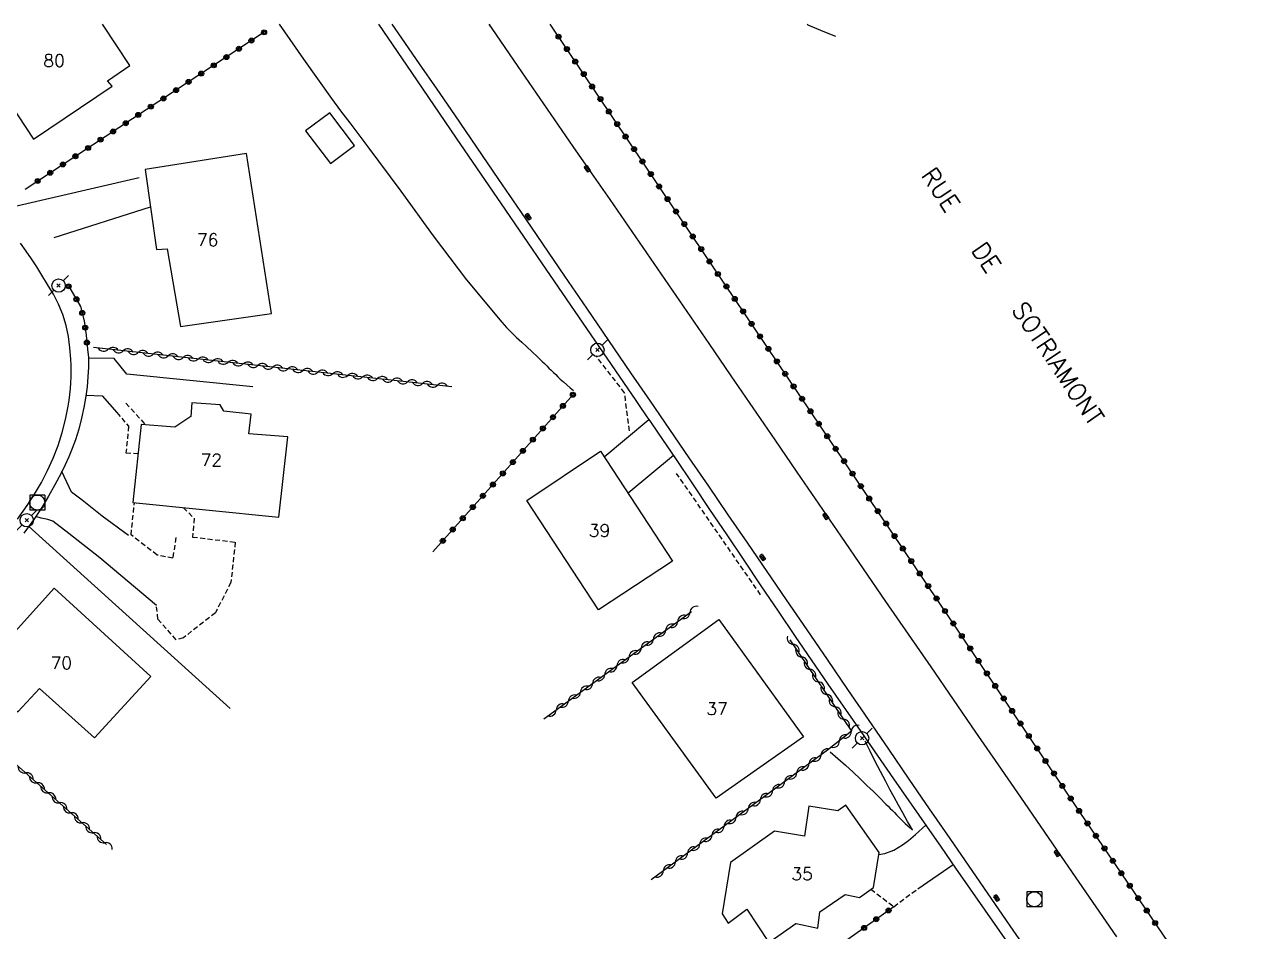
# Model space of a CAD drawing. Header units: millimetres. Extents: x 146000 to 147001, y 143000 to 144000.
# Drawn here: x 146685.8 to 146806.9, y 143909.6 to 144000 of the extents above; entities that cross this region are included whole.
import ezdxf
from ezdxf.enums import TextEntityAlignment as Align

# ---------------------------------------------------------------- set-up
doc = ezdxf.new("R2010")
doc.units = ezdxf.units.MM
doc.linetypes.add('DASHED', pattern=[0.75, 0.5, -0.25])
doc.layers.get('0').update_dxf_attribs({"linetype": 'CONTINUOUS'})
for name, color, linetype in [('W0008', 7, 'CONTINUOUS'), ('W0014', 7, 'CONTINUOUS'), ('W0017', 7, 'CONTINUOUS'), ('W0101', 7, 'CONTINUOUS'), ('W0104', 1, 'CONTINUOUS'), ('W0112', 1, 'DASHED'), ('W0211', 2, 'CONTINUOUS'), ('W0214', 2, 'CONTINUOUS'), ('W0310', 3, 'CONTINUOUS'), ('W0322', 7, 'CONTINUOUS'), ('W0323', 7, 'CONTINUOUS'), ('W0330', 7, 'CONTINUOUS'), ('W0401', 7, 'CONTINUOUS'), ('W0420', 7, 'CONTINUOUS'), ('W0473', 7, 'CONTINUOUS'), ('W0989', 7, 'CONTINUOUS'), ('W0991', 7, 'CONTINUOUS')]:
    doc.layers.add(name, color=color, linetype=linetype)
doc.styles.get("Standard").update_dxf_attribs({"font": 'romans.shx', "width": 0.85})

# ---------------------------------------------------------------- blocks, each defined once
blk = doc.blocks.new('T401')
for p, q in [((-0.3, 0.3), (0, 0.3)), ((-0.3, -0.25), (-0.3, 0.3)), ((-0.3, 0.15), (0, 0.15)), ((-0.3, 0), (0, 0)), ((0, 0.3), (0, -0.25)), ((-0.3, -0.15), (0, -0.15)), ((-0.3, -0.25), (-0.3, -0.3)), ((-0.3, -0.3), (0, -0.3)), ((0, -0.3), (0, -0.25))]:
    blk.add_line(p, q)
blk = doc.blocks.new('T420')
for p, q in [((0.75, 0.75), (-0.75, 0.75)), ((-0.75, 0.75), (-0.75, -0.75)), ((0.75, 0.75), (0.75, -0.75)), ((0.75, -0.75), (-0.75, -0.75))]:
    blk.add_line(p, q)
blk.add_ellipse((0, 0), major_axis=(-0.53, 0.53), ratio=1, start_param=3.926991, end_param=10.210176)
blk = doc.blocks.new('T473')
for p, q in [((-0.166667, 0.166667), (0.166667, -0.166667)), ((-0.166667, -0.166667), (0.166667, 0.166667)), ((0.500001, 0.500001), (1.000002, 1.000002)), ((-1.000002, -1.000002), (-0.500001, -0.500001))]:
    blk.add_line(p, q)
blk.add_ellipse((0, 0), major_axis=(0.471405, 0.471405), ratio=1, start_param=5.4977871438, end_param=11.780972451)
blk = doc.blocks.new('t323o')
at = {"color": 0, "linetype": 'Continuous'}
for radius in [0.25, 0.15]:
    blk.add_circle((0, 0), radius, dxfattribs=at)
blk = doc.blocks.new('t310o')
at = {"color": 0, "linetype": 'Continuous'}
for centre, start, end in [((-0.5, 0.38), 216.8699, 323.1304), ((0.5, -0.37), 36.8699, 143.1303)]:
    blk.add_arc(centre, 0.625, start, end, dxfattribs=at)
blk = doc.blocks.new('t322o')
at = {"color": 0, "linetype": 'Continuous'}
for radius in [0.25, 0.15]:
    blk.add_circle((0, 0), radius, dxfattribs=at)

msp = doc.modelspace()

# ---------------------------------------------------------------- linework, layer by layer
at = {"layer": 'W0008'}
msp.add_lwpolyline([(146732.07, 144000), (146732.37, 143999.57), (146734.96, 143995.8), (146736.79, 143993.14), (146738.62, 143990.49), (146740.46, 143987.83), (146742.3, 143985.18), (146744.13, 143982.53), (146745.97, 143979.88), (146747.8, 143977.22), (146749.63, 143974.57), (146751.83, 143971.37), (146754.02, 143968.17), (146756.21, 143964.97), (146758.4, 143961.77), (146760.59, 143958.57), (146762.77, 143955.37), (146764.96, 143952.17), (146767.16, 143948.98), (146769.39, 143945.72), (146771.63, 143942.47), (146773.88, 143939.21), (146776.12, 143935.96), (146778.36, 143932.71), (146780.6, 143929.46), (146782.84, 143926.2), (146785.08, 143922.95), (146789.86, 143915.99), (146794.63, 143909.03)], dxfattribs=at)
at = {"layer": 'W0014'}
for points in [[(146721.09, 144000), (146724.37, 143995.2), (146728.84, 143988.66), (146733.31, 143982.12), (146737.78, 143975.58), (146742.25, 143969.04), (146746.73, 143962.5), (146747, 143962.1), (146747.28, 143961.69), (146747.56, 143961.28), (146747.84, 143960.88), (146748.12, 143960.47), (146748.4, 143960.07), (146748.68, 143959.66), (146748.96, 143959.25), (146750.68, 143956.72), (146752.38, 143954.19), (146754.09, 143951.65), (146755.79, 143949.11), (146757.49, 143946.58), (146759.2, 143944.04), (146760.91, 143941.51), (146762.63, 143938.98), (146765.88, 143934.24), (146769.15, 143929.52), (146772.42, 143924.79), (146775.7, 143920.07), (146777.15, 143917.98), (146778.61, 143915.88), (146780.07, 143913.79), (146781.53, 143911.7), (146782.99, 143909.61), (146784.45, 143907.51)], [(146722.43, 144000), (146723.38, 143998.62), (146725.14, 143996.07), (146726.89, 143993.52), (146728.65, 143990.96), (146730.85, 143987.75), (146733.05, 143984.54), (146735.24, 143981.33), (146737.44, 143978.12), (146739.63, 143974.9), (146741.82, 143971.69), (146744.02, 143968.48), (146746.21, 143965.27), (146748.15, 143962.44), (146750.09, 143959.61), (146752.03, 143956.78), (146753.97, 143953.95), (146755.92, 143951.12), (146757.86, 143948.29), (146759.8, 143945.46), (146761.73, 143942.63), (146763.77, 143939.65), (146765.81, 143936.68), (146767.84, 143933.7), (146769.88, 143930.72), (146771.91, 143927.75), (146773.95, 143924.77), (146775.98, 143921.8), (146778.02, 143918.83), (146781.01, 143914.49), (146784, 143910.15), (146786.99, 143905.82)], [(146685.12, 143950.66), (146686.08, 143952.03), (146686.81, 143953.16), (146687.49, 143954.33), (146688.11, 143955.53), (146688.67, 143956.76), (146689.15, 143958.02), (146689.56, 143959.31), (146689.91, 143960.61), (146690.17, 143961.94), (146690.26, 143962.52), (146690.34, 143963.1), (146690.4, 143963.69), (146690.44, 143964.27), (146690.46, 143964.86), (146690.47, 143965.45), (146690.46, 143966.03), (146690.44, 143966.62), (146690.34, 143967.75), (146690.19, 143968.88), (146689.96, 143969.99), (146689.63, 143971.08), (146689.21, 143972.12), (146688.69, 143973.11), (146688.11, 143974.06), (146687.53, 143975.01), (146687.03, 143975.82), (146686.5, 143976.61), (146685.96, 143977.39), (146685.41, 143978.17)], [(146692.18, 143966.78), (146692.18, 143965.81), (146692.13, 143964.85), (146692.05, 143963.88), (146691.92, 143962.92), (146691.73, 143961.82), (146691.49, 143960.73), (146691.21, 143959.65), (146690.88, 143958.58), (146690.57, 143957.73), (146690.23, 143956.9), (146689.85, 143956.08), (146689.45, 143955.27), (146688.84, 143954.11), (146688.2, 143952.97), (146687.52, 143951.84), (146686.79, 143950.75), (146685.73, 143949.28)]]:
    msp.add_lwpolyline(points, dxfattribs=at)
at = {"layer": 'W0017'}
for points in [[(146732.22, 143999.79), (146732.17, 144000)], [(146684.74, 143981.83), (146697.23, 143984.74)], [(146688.75, 143978.75), (146698.36, 143981.82)], [(146694.74, 143966.68), (146692.18, 143966.71)], [(146696.01, 143965.13), (146694.75, 143966.68)], [(146708.57, 143963.88), (146696.01, 143965.13)], [(146691.93, 143963.04), (146693.55, 143962.97), (146695, 143961.29)], [(146743.59, 143956.89), (146748.02, 143960.62)], [(146750.48, 143957.02), (146745.96, 143953.27)], [(146690.5, 143953.37), (146689.52, 143955.41)], [(146696.16, 143949.05), (146693.56, 143950.96), (146691.54, 143952.58), (146690.49, 143953.36)], [(146698.96, 143942.06), (146693.33, 143946.82), (146690.24, 143949.25), (146688.62, 143950.48), (146688.14, 143950.63), (146687.46, 143950.76), (146686.94, 143950.95)], [(146770.95, 143917.26), (146771.54, 143917.35), (146772.46, 143917.67), (146773.3, 143918.21), (146773.91, 143918.65), (146774.6, 143919.23), (146775.63, 143920.17)], [(146774.83, 143913.83), (146778.37, 143916.25)]]:
    msp.add_lwpolyline(points, dxfattribs=at)
at = {"layer": 'W0101'}
for points in [[(146683.82, 144000), (146680.56, 143997.84), (146686.71, 143988.54), (146694.54, 143993.84)], [(146694.54, 143993.84), (146694.09, 143994.36), (146696.31, 143995.91), (146693.58, 144000)]]:
    msp.add_lwpolyline(points, dxfattribs=at)
for points in [[(146710.43, 143971.19), (146707.95, 143987.13), (146697.82, 143985.53), (146698.98, 143977.55), (146700.02, 143977.61), (146701.34, 143969.89)], [(146702.48, 143962.27), (146702.39, 143960.92), (146700.8, 143959.85), (146697.43, 143960.11), (146696.61, 143952.32), (146711.16, 143950.87), (146712.05, 143958.87), (146708.17, 143959.18), (146708.39, 143961.13), (146705.67, 143961.43), (146705.3, 143962.07)], [(146743.22, 143957.45), (146750.4, 143946.49), (146743.02, 143941.64), (146735.86, 143952.52)], [(146688.78, 143943.8), (146681.01, 143935.21), (146682.34, 143934.03), (146680.92, 143932.45), (146682.88, 143930.71), (146684.28, 143932.2), (146685.15, 143931.46), (146687.3, 143933.79), (146692.79, 143928.88), (146698.41, 143934.98)], [(146755.02, 143940.68), (146763.44, 143928.99), (146754.73, 143922.88), (146746.36, 143934.39)], [(146767.65, 143922.18), (146766.88, 143921.6), (146763.97, 143922.06), (146763.54, 143919.08), (146760.56, 143919.56), (146756.16, 143916.44), (146755.34, 143911.33), (146755.93, 143910.4), (146757.79, 143911.8), (146759.99, 143908.47), (146762.69, 143910.36), (146762.7, 143910.37), (146764.88, 143909.9), (146765.09, 143911.52), (146767.61, 143913.25), (146769.03, 143912.98), (146770.43, 143913.97), (146770.98, 143917.45)]]:
    msp.add_lwpolyline(points, close=True, dxfattribs=at)
at = {"layer": 'W0104'}
msp.add_lwpolyline([(146713.83, 143989.37), (146716.29, 143986.11), (146718.69, 143987.92), (146716.23, 143991.18)], close=True, dxfattribs=at)
at = {"layer": 'W0112'}
for points in [[(146746.09, 143959.48), (146745.62, 143963.26), (146742.75, 143966.97)], [(146695.92, 143962.23), (146697.87, 143960.08)], [(146695, 143961.29), (146696.18, 143959.94), (146695.92, 143957.29), (146697.13, 143957.23)], [(146759.17, 143943.14), (146750.8, 143955.23)], [(146700.89, 143948.84), (146700.59, 143946.79), (146699.02, 143947.1), (146696.43, 143949.1), (146696.76, 143952.31)], [(146701.64, 143951.82), (146702.72, 143950.76), (146702.56, 143948.89), (146706.81, 143948.39), (146706.38, 143944.36), (146704.83, 143941.34), (146701.64, 143938.85), (146700.93, 143938.66), (146699.11, 143940.71), (146698.96, 143942.06)], [(146770.17, 143913.79), (146772.46, 143912.05), (146774.83, 143913.83)]]:
    msp.add_lwpolyline(points, dxfattribs=at)
at = {"layer": 'W0211'}
for points in [[(146711.19, 144000), (146712.24, 143998.5), (146713.62, 143996.52), (146715.01, 143994.55), (146716.42, 143992.6), (146717.31, 143991.39), (146718.22, 143990.19), (146719.13, 143988.99), (146720.04, 143987.79), (146723.31, 143983.38), (146726.54, 143978.92), (146729.86, 143974.53), (146733.39, 143970.3), (146733.86, 143969.78), (146734.35, 143969.28), (146734.85, 143968.79), (146735.36, 143968.31), (146735.87, 143967.84), (146736.39, 143967.36), (146736.9, 143966.89), (146737.4, 143966.4), (146737.63, 143966.18), (146737.85, 143965.96), (146738.07, 143965.74), (146738.3, 143965.52), (146738.52, 143965.3), (146738.75, 143965.08), (146738.97, 143964.86), (146739.2, 143964.64), (146739.52, 143964.35), (146739.85, 143964.06), (146740.18, 143963.77), (146740.51, 143963.49)], [(146766.09, 143927.49), (146766.86, 143926.82), (146767.63, 143926.14), (146768.38, 143925.45), (146769.13, 143924.76), (146769.77, 143924.14), (146770.41, 143923.52), (146771.04, 143922.9), (146771.66, 143922.27), (146771.88, 143922.06), (146772.09, 143921.85), (146772.3, 143921.63), (146772.51, 143921.42), (146772.72, 143921.2), (146772.93, 143920.99), (146773.14, 143920.78), (146773.36, 143920.57), (146773.59, 143920.35), (146773.83, 143920.12), (146774.07, 143919.91), (146774.32, 143919.69)]]:
    msp.add_lwpolyline(points, dxfattribs=at)
at = {"layer": 'W0214'}
for points in [[(146763.81, 144000), (146763.89, 143999.96), (146765.37, 143999.3), (146766.63, 143998.81)], [(146774.32, 143919.7), (146774.07, 143920.12), (146773.82, 143920.55), (146773.58, 143920.98), (146773.34, 143921.41), (146772.91, 143922.18), (146772.48, 143922.96), (146772.06, 143923.73), (146771.64, 143924.52), (146771.12, 143925.52), (146770.6, 143926.53), (146770.09, 143927.54), (146769.59, 143928.55)]]:
    msp.add_lwpolyline(points, dxfattribs=at)
at = {"layer": 'W0310'}
for points in [[(146728.4, 143963.88), (146692.67, 143967.78)], [(146737.58, 143930.77), (146752.27, 143941.47)], [(146762.1, 143938.66), (146768.24, 143929.53), (146765.84, 143927.64)], [(146679.18, 143931.34), (146693.99, 143918.24)], [(146765.84, 143927.64), (146748.27, 143914.73)]]:
    msp.add_lwpolyline(points, dxfattribs=at)
at = {"layer": 'W0322'}
msp.add_lwpolyline([(146806.92, 143898.01), (146791.02, 143921.42), (146779.24, 143939), (146765.2, 143959.85), (146752.31, 143978.99), (146738.21, 144000)], dxfattribs=at)
at = {"layer": 'W0323'}
for points in [[(146709.91, 143999.35), (146685.87, 143983.55)], [(146690.18, 143973.93), (146691.4, 143971.88), (146691.77, 143970.45), (146691.96, 143969), (146692.09, 143967.63), (146692.18, 143966.78)], [(146740.53, 143963.15), (146726.5, 143947.41)], [(146772.46, 143912.05), (146757.25, 143901.25)]]:
    msp.add_lwpolyline(points, dxfattribs=at)
at = {"layer": 'W0330'}
msp.add_lwpolyline([(146686.22, 143949.96), (146706.31, 143931.79)], dxfattribs=at)

# ---------------------------------------------------------------- block references
at = {"layer": 'W0310'}
for p, rotation in [((146694.16, 143967.61), 173.7791552190453), ((146695.65, 143967.45), 173.7791552190453), ((146697.14, 143967.29), 173.7791552190453), ((146698.63, 143967.13), 173.7791552190453), ((146700.12, 143966.96), 173.7791552190453), ((146701.62, 143966.8), 173.7791552190453), ((146703.11, 143966.64), 173.7791552190453), ((146704.6, 143966.48), 173.7791552190453), ((146706.09, 143966.31), 173.7791552190453), ((146707.58, 143966.15), 173.7791552190453), ((146709.07, 143965.99), 173.7791552190453), ((146710.56, 143965.83), 173.7791552190453), ((146712.05, 143965.66), 173.7791552190453), ((146713.54, 143965.5), 173.7791552190453), ((146715.04, 143965.34), 173.7791552190453), ((146716.53, 143965.18), 173.7791552190453), ((146718.02, 143965.01), 173.7791552190453), ((146719.51, 143964.85), 173.7791552190453), ((146721, 143964.69), 173.7791552190453), ((146722.49, 143964.53), 173.7791552190453), ((146723.98, 143964.36), 173.7791552190453), ((146725.47, 143964.2), 173.7791552190453), ((146726.96, 143964.04), 173.7791552190453), ((146752.13, 143941.37), 36.07378129790062), ((146750.92, 143940.48), 36.07378129790062), ((146749.71, 143939.6), 36.07378129790062), ((146747.28, 143937.83), 36.07378129790062), ((146748.49, 143938.72), 36.07378129790062), ((146762.41, 143938.19), 303.9788906851292), ((146746.07, 143936.95), 36.07378129790062), ((146763.25, 143936.94), 303.9788906851292), ((146743.64, 143935.18), 36.07378129790062), ((146744.86, 143936.07), 36.07378129790062), ((146764.09, 143935.7), 303.9788906851292), ((146742.43, 143934.3), 36.07378129790062), ((146764.93, 143934.46), 303.9788906851292), ((146741.22, 143933.42), 36.07378129790062), ((146765.76, 143933.21), 303.9788906851292), ((146738.8, 143931.65), 36.07378129790062), ((146740.01, 143932.53), 36.07378129790062), ((146766.6, 143931.97), 303.9788906851292), ((146767.44, 143930.73), 303.9788906851292), ((146768.2, 143929.49), 218.2097741529459), ((146767.02, 143928.57), 218.2097741529459), ((146765.19, 143927.16), 216.2950992501991), ((146685.92, 143925.38), 318.5111209489429), ((146763.98, 143926.28), 216.2950992501991), ((146687.04, 143924.39), 318.5111209489429), ((146761.56, 143924.5), 216.2950992501991), ((146762.77, 143925.39), 216.2950992501991), ((146688.17, 143923.39), 318.5111209489429), ((146760.36, 143923.61), 216.2950992501991), ((146689.29, 143922.4), 318.5111209489429), ((146757.94, 143921.84), 216.2950992501991), ((146759.15, 143922.72), 216.2950992501991), ((146690.42, 143921.4), 318.5111209489429), ((146756.73, 143920.95), 216.2950992501991), ((146691.54, 143920.41), 318.5111209489429), ((146692.66, 143919.42), 318.5111209489429), ((146755.52, 143920.06), 216.2950992501991), ((146693.79, 143918.42), 318.5111209489429), ((146753.1, 143918.28), 216.2950992501991), ((146754.31, 143919.17), 216.2950992501991), ((146751.89, 143917.4), 216.2950992501991), ((146750.68, 143916.51), 216.2950992501991), ((146749.47, 143915.62), 216.2950992501991)]:
    msp.add_blockref('t310o', p, dxfattribs=dict(at, rotation=rotation))
at = {"layer": 'W0322'}
for p, rotation in [((146739.03, 143998.77), 123.8748955502135), ((146739.87, 143997.53), 123.8748955502135), ((146740.7, 143996.28), 123.8748955502135), ((146741.54, 143995.04), 123.8748955502135), ((146742.38, 143993.79), 123.8748955502135), ((146743.21, 143992.55), 123.8748955502135), ((146744.05, 143991.3), 123.8748955502135), ((146744.88, 143990.06), 123.8748955502135), ((146745.72, 143988.81), 123.8748955502135), ((146746.56, 143987.56), 123.8748955502135), ((146747.39, 143986.32), 123.8748955502135), ((146748.23, 143985.07), 123.8748955502135), ((146749.06, 143983.83), 123.8748955502135), ((146749.9, 143982.58), 123.8748955502135), ((146750.74, 143981.34), 123.8748955502135), ((146751.57, 143980.09), 123.8748955502135), ((146752.41, 143978.85), 123.9448545396098), ((146753.25, 143977.6), 123.9448545396098), ((146754.08, 143976.36), 123.9448545396098), ((146754.92, 143975.11), 123.9448545396098), ((146755.76, 143973.87), 123.9448545396098), ((146756.6, 143972.63), 123.9448545396098), ((146757.43, 143971.38), 123.9448545396098), ((146758.27, 143970.14), 123.9448545396098), ((146759.11, 143968.89), 123.9448545396098), ((146759.95, 143967.65), 123.9448545396098), ((146760.79, 143966.4), 123.9448545396098), ((146761.62, 143965.16), 123.9448545396098), ((146762.46, 143963.91), 123.9448545396098), ((146763.3, 143962.67), 123.9448545396098), ((146764.14, 143961.43), 123.9448545396098), ((146764.97, 143960.18), 123.9448545396098), ((146765.81, 143958.94), 123.9707100547543), ((146766.65, 143957.69), 123.9707100547543), ((146767.49, 143956.45), 123.9707100547543), ((146768.33, 143955.21), 123.9707100547543), ((146769.16, 143953.96), 123.9707100547543), ((146770, 143952.72), 123.9707100547543), ((146770.84, 143951.47), 123.9707100547543), ((146771.68, 143950.23), 123.9707100547543), ((146772.52, 143948.99), 123.9707100547543), ((146773.35, 143947.74), 123.9707100547543), ((146774.19, 143946.5), 123.9707100547543), ((146775.03, 143945.25), 123.9707100547543), ((146775.87, 143944.01), 123.9707100547543), ((146776.71, 143942.77), 123.9707100547543), ((146777.55, 143941.52), 123.9707100547543), ((146778.38, 143940.28), 123.9707100547543), ((146779.22, 143939.03), 123.9707100547543), ((146780.06, 143937.79), 123.8215227055151), ((146780.89, 143936.54), 123.8215227055151), ((146781.73, 143935.3), 123.8215227055151), ((146782.56, 143934.05), 123.8215227055151), ((146783.4, 143932.8), 123.8215227055151), ((146784.23, 143931.56), 123.8215227055151), ((146785.07, 143930.31), 123.8215227055151), ((146785.9, 143929.06), 123.8215227055151), ((146786.74, 143927.82), 123.8215227055151), ((146787.57, 143926.57), 123.8215227055151), ((146788.41, 143925.33), 123.8215227055151), ((146789.24, 143924.08), 123.8215227055151), ((146790.08, 143922.83), 123.8215227055151), ((146790.91, 143921.59), 123.8215227055151), ((146791.75, 143920.35), 124.1740527405542), ((146792.59, 143919.11), 124.1740527405542), ((146793.44, 143917.86), 124.1740527405542), ((146794.28, 143916.62), 124.1740527405542), ((146795.12, 143915.38), 124.1740527405542), ((146795.96, 143914.14), 124.1740527405542), ((146796.81, 143912.9), 124.1740527405542), ((146797.65, 143911.66), 124.1740527405542), ((146798.49, 143910.42), 124.1740527405542)]:
    msp.add_blockref('t322o', p, dxfattribs=dict(at, rotation=rotation))
at = {"layer": 'W0323'}
for p, rotation in [((146709.69, 143999.2), 213.3044478028255), ((146707.18, 143997.56), 213.3044478028255), ((146708.43, 143998.38), 213.3044478028255), ((146705.93, 143996.73), 213.3044478028255), ((146703.42, 143995.09), 213.3044478028255), ((146704.67, 143995.91), 213.3044478028255), ((146702.16, 143994.26), 213.3044478028255), ((146699.66, 143992.61), 213.3044478028255), ((146700.91, 143993.44), 213.3044478028255), ((146698.4, 143991.79), 213.3044478028255), ((146695.9, 143990.14), 213.3044478028255), ((146697.15, 143990.97), 213.3044478028255), ((146694.64, 143989.32), 213.3044478028255), ((146692.14, 143987.67), 213.3044478028255), ((146693.39, 143988.5), 213.3044478028255), ((146690.88, 143986.85), 213.3044478028255), ((146688.37, 143985.2), 213.3044478028255), ((146689.63, 143986.03), 213.3044478028255), ((146687.12, 143984.38), 213.3044478028255), ((146690.21, 143973.88), 300.8732029330836), ((146690.98, 143972.59), 300.8732029330836), ((146691.57, 143971.23), 284.1962871281874), ((146691.86, 143969.76), 277.6907858565554), ((146692.03, 143968.27), 275.5408958109867), ((146740.47, 143963.08), 228.2867668812083), ((146739.47, 143961.96), 228.2867668812083), ((146738.48, 143960.84), 228.2867668812083), ((146736.48, 143958.6), 228.2867668812083), ((146737.48, 143959.72), 228.2867668812083), ((146735.48, 143957.48), 228.2867668812083), ((146734.48, 143956.36), 228.2867668812083), ((146733.49, 143955.24), 228.2867668812083), ((146732.49, 143954.12), 228.2867668812083), ((146731.49, 143953), 228.2867668812083), ((146730.49, 143951.88), 228.2867668812083), ((146729.49, 143950.76), 228.2867668812083), ((146728.49, 143949.64), 228.2867668812083), ((146727.5, 143948.52), 228.2867668812083), ((146771.92, 143911.67), 215.3986045527758), ((146770.7, 143910.8), 215.3986045527758), ((146769.48, 143909.93), 215.3986045527758)]:
    msp.add_blockref('t323o', p, dxfattribs=dict(at, rotation=rotation))
at = {"layer": 'W0401'}
for p, rotation in [((146741.77, 143985.52), 214.726384278681), ((146735.89, 143980.73), 214.3281159481776), ((146765.54, 143950.87), 214.4428767866121), ((146759.25, 143946.76), 214.4333145217741), ((146788.59, 143917.26), 214.4517560325331), ((146782.57, 143912.82), 214.5955178541836)]:
    msp.add_blockref('T401', p, dxfattribs=dict(at, rotation=rotation))
at = {"layer": 'W0420'}
for p in [(146687.08, 143952.33), (146786.45, 143912.79)]:
    msp.add_blockref('T420', p, dxfattribs=at)
at = {"layer": 'W0473'}
for p in [(146689.21, 143973.96), (146742.91, 143967.55), (146686.03, 143950.57), (146769.28, 143928.84)]:
    msp.add_blockref('T473', p, dxfattribs=at)

# ---------------------------------------------------------------- texts
at = {"layer": 'W0989'}
msp.add_text('RUE   DE   SOTRIAMONT  ', height=1.75, rotation=304.0019, dxfattribs=at).set_placement((146775.09, 143984.95))
at = {"layer": 'W0991'}
for s, p in [('80', (146688.76, 143996.38)), ('76', (146704.06, 143978.51)), ('72', (146704.43, 143956.57)), ('39', (146743.11, 143949.54)), ('70', (146689.48, 143936.34)), ('37', (146754.84, 143931.78)), ('35', (146763.31, 143915.32))]:
    msp.add_text(s, height=1.25, dxfattribs=at).set_placement(p, align=Align.MIDDLE_CENTER)

doc.saveas('drawing.dxf')
